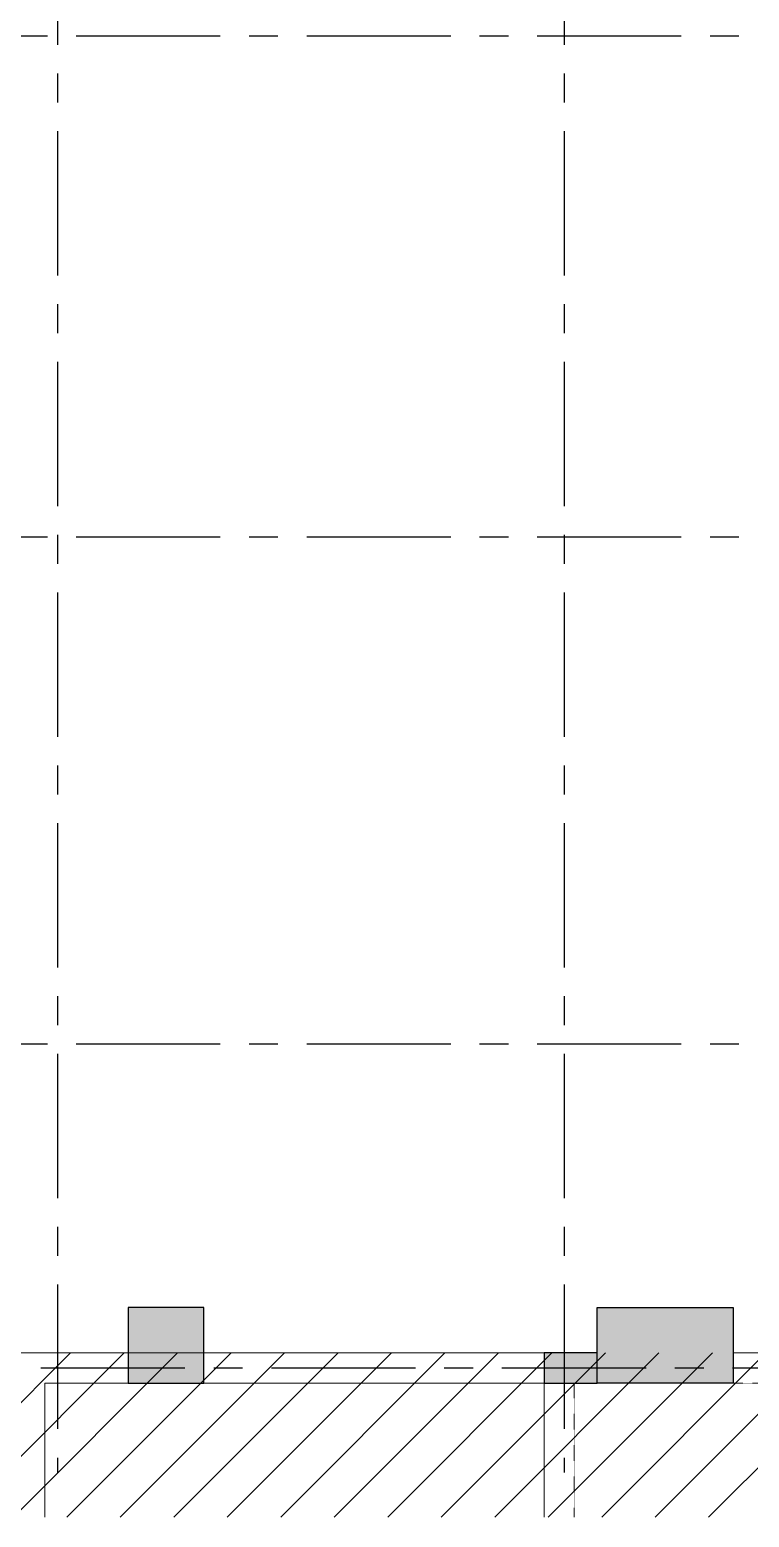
# Model space of a CAD drawing. Header units: inches. Extents: x -1898 to 127651, y -195120 to -109120.
# Drawn here: x 18568 to 23325, y -143846 to -134019 of the extents above; entities that cross this region are included whole.
import ezdxf

# ---------------------------------------------------------------- set-up
doc = ezdxf.new("R2010")
doc.units = ezdxf.units.IN
doc.header["$MEASUREMENT"] = 0
doc.linetypes.add('CENTER', pattern=[50.8, 31.75, -6.35, 6.35, -6.35])
doc.linetypes.add('Hidden', pattern=[3, 2, -1])
for name, color, linetype in [('1', 8, 'Continuous'), ('160 R.C.WALL', 6, 'Continuous'), ('GRID', 8, 'CENTER'), ('JKEC COL', 6, 'Continuous'), ('JKEC COL HAT', 2, 'Continuous')]:
    doc.layers.add(name, color=color, linetype=linetype)
doc.layers.add('BEAMS', color=3, linetype='Continuous', lineweight=0)

# ---------------------------------------------------------------- blocks, each defined once
blk = doc.blocks.new('A$C2EF61270')
at = {"layer": '1'}
h = blk.add_hatch(dxfattribs=at)
h.set_pattern_fill('ANSI31', color=256, scale=2000)
h.set_pattern_definition([(45, (0, -1085.52), (-176.7767, 176.7767), [])])
h.paths.add_polyline_path([(0, 0), (63301.2, 0), (63301.2, -1085.5), (0, -1085.5)])
at = {"layer": 'JKEC COL HAT', "linetype": 'Continuous', "ltscale": 100}
h = blk.add_hatch(color=256, dxfattribs=at)
h.dxf.hatch_style = 1
h.paths.add_polyline_path([(5751.2, -200), (6251.2, -200), (6251.2, 300), (5751.2, 300)])
h = blk.add_hatch(color=256, dxfattribs=at)
h.dxf.hatch_style = 1
h.paths.add_polyline_path([(8851.2, 300), (9751.2, 300), (9751.2, -200), (8851.2, -200)])
h = blk.add_hatch(color=256, dxfattribs=at)
h.dxf.hatch_style = 1
h.paths.add_polyline_path([(8501.2, -200), (8851.2, -200), (8851.2, 0), (8501.2, 0)])
at = {"layer": 'BEAMS', "color": 4, "linetype": 'Continuous', "ltscale": 0.01}
for p, q in [((3252.3, 0.1), (8501.2, 0.1)), ((9751.2, 0), (63001.2, 0)), ((5201.2, -199.9), (8501.2, -199.9)), ((5201.2, -1085.5), (5201.2, -199.9)), ((8501.2, -1085.5), (8501.2, -200))]:
    blk.add_line(p, q, dxfattribs=at)
at = {"layer": 'BEAMS', "linetype": 'Hidden', "ltscale": 0.01}
for p, q in [((8701.2, -1085.5), (8701.2, -200)), ((9751.2, -200), (45399.9, -200))]:
    blk.add_line(p, q, dxfattribs=at)
at = {"layer": 'GRID', "ltscale": 30}
blk.add_line((64039.3, -100), (-2654.6, -100), dxfattribs=at)
at = {"layer": 'JKEC COL'}
for points in [[(5751.2, -200), (6251.2, -200), (6251.2, 300), (5751.2, 300)], [(8851.2, 300), (9751.2, 300), (9751.2, -200), (8851.2, -200)], [(8501.2, -200), (8851.2, -200), (8851.2, 0), (8501.2, 0)]]:
    blk.add_lwpolyline(points, close=True, dxfattribs=at)

msp = doc.modelspace()

# ---------------------------------------------------------------- linework, layer by layer
at = {"layer": 'GRID', "ltscale": 30}
for p, q in [((18752.4, -111829.1, 14.7), (18752.4, -143550.6, 14.7)), ((22102.4, -111829.1, 14.7), (22102.4, -143550.6, 14.7)), ((86883.8, -134060.2, 14.7), (739.5, -134060.2, 14.7)), ((86883.8, -137370.2, 14.7), (739.5, -137370.2, 14.7)), ((86883.8, -140720.2, 14.7), (739.5, -140720.2, 14.7))]:
    msp.add_line(p, q, dxfattribs=at)

# ---------------------------------------------------------------- block references
at = {"layer": '160 R.C.WALL'}
msp.add_blockref('A$C2EF61270', (13467.2, -142760.2, 14.7), dxfattribs=at)

doc.saveas('drawing.dxf')
